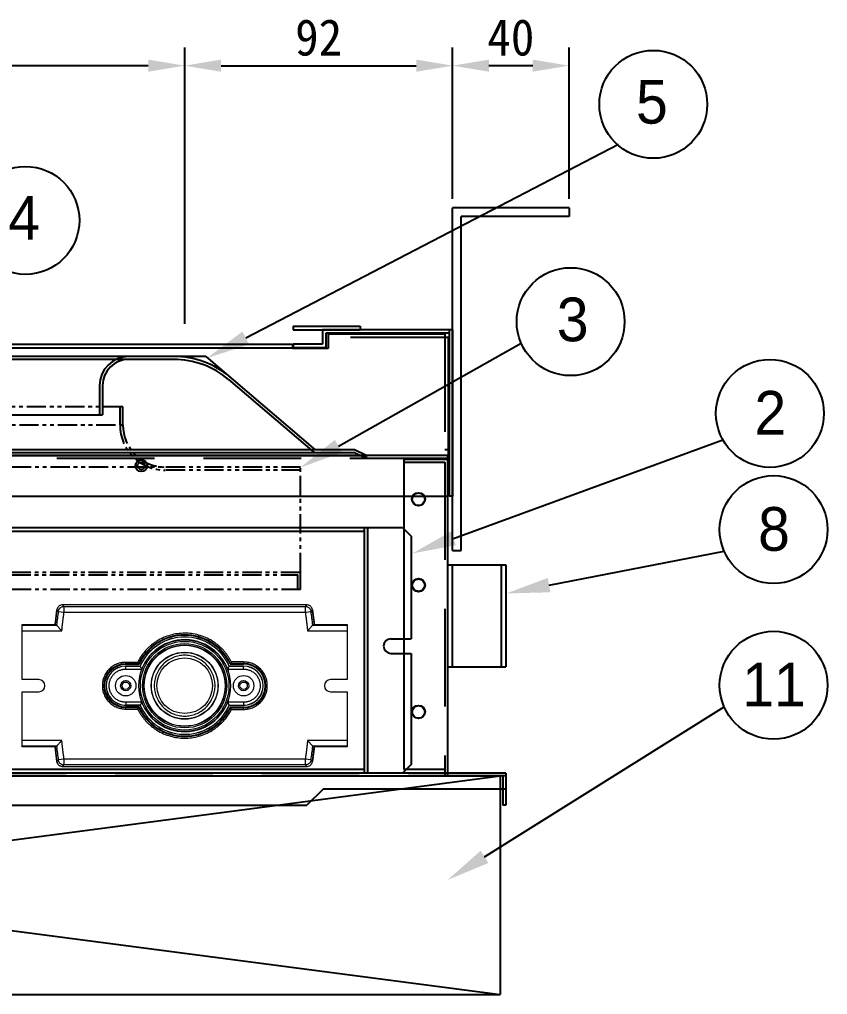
# Model space of a CAD drawing. Header units: millimetres. Extents: x -6 to 705, y -10 to 538.
# Drawn here: x 486 to 538.5, y 133.5 to 196.8 of the extents above; entities that cross this region are included whole.
import ezdxf
from ezdxf.enums import TextEntityAlignment as Align

# ---------------------------------------------------------------- set-up
doc = ezdxf.new("R2010")
doc.units = ezdxf.units.MM
doc.linetypes.add('HIDDEN', pattern=[9.525, 6.35, -3.175])
doc.linetypes.add('PHANTOM', pattern=[2.5, 1.25, -0.25, 0.25, -0.25, 0.25, -0.25])
for name, color, linetype in [('02', 6, 'Continuous'), ('4', 4, 'Continuous'), ('6', 6, 'PHANTOM'), ('FILTER-A', 160, 'Continuous'), ('FT-01', 192, 'Continuous'), ('LG', 3, 'Continuous'), ('OVER', 7, 'Continuous'), ('over casing', 7, 'Continuous'), ('단자함', 6, 'Continuous'), ('벨마우스', 5, 'Continuous')]:
    doc.layers.add(name, color=color, linetype=linetype)
doc.styles.add('SIMPLEX', font='Dotum.ttf', dxfattribs={"height": 60})
doc.styles.get("Standard").update_dxf_attribs({"font": 'GulimChe.ttf'})

msp = doc.modelspace()

# ---------------------------------------------------------------- linework, layer by layer
at = {"color": 3}
for p, q in [((496.7, 177.642), (496.7, 194.999)), ((496.7, 177.051), (496.7, 194.999)), ((514.11, 185.17), (514.11, 194.999)), ((514.11, 185.17), (514.11, 194.999)), ((521.679, 185.17), (521.679, 194.999)), ((494.335, 193.816), (431.811, 193.816)), ((499.066, 193.816), (511.744, 193.816)), ((519.314, 193.816), (516.475, 193.816))]:
    msp.add_line(p, q, dxfattribs=at)
at = {"color": 2, "linetype": 'Continuous', "lineweight": 15}
for p, q in [((488.489, 158.369), (488.864, 158.317)), ((504.625, 158.796), (488.776, 158.796)), ((488.864, 158.694), (488.776, 158.796)), ((488.864, 158.694), (504.537, 158.694)), ((488.864, 158.317), (488.864, 158.694)), ((504.625, 158.796), (504.537, 158.694)), ((504.537, 158.694), (504.537, 158.317)), ((504.537, 158.317), (504.911, 158.369)), ((488.864, 158.317), (504.537, 158.317)), ((486.15, 153.942), (486.15, 157.509)), ((486.15, 157.509), (488.349, 157.509)), ((486.15, 157.478), (488.377, 157.478)), ((486.15, 157.1), (488.716, 157.1)), ((488.349, 157.509), (488.349, 157.479)), ((488.349, 157.479), (488.376, 157.479)), ((488.376, 157.479), (488.377, 157.478)), ((504.684, 157.1), (507.25, 157.1)), ((505.025, 157.479), (505.024, 157.478)), ((505.024, 157.478), (507.25, 157.478)), ((505.025, 157.479), (505.051, 157.479)), ((505.051, 157.479), (505.051, 157.509)), ((505.051, 157.509), (507.25, 157.509)), ((507.25, 157.509), (507.25, 153.942)), ((493.647, 155.061), (492.868, 155.061)), ((492.868, 154.921), (492.868, 155.061)), ((493.707, 154.966), (492.868, 154.966)), ((492.868, 154.921), (493.735, 154.921)), ((492.868, 154.619), (492.868, 154.822)), ((492.868, 154.822), (493.799, 154.822)), ((492.868, 154.808), (493.808, 154.808)), ((492.868, 154.619), (493.871, 154.619)), ((493.808, 154.808), (493.799, 154.822)), ((493.871, 154.713), (493.871, 154.512)), ((499.529, 154.713), (499.529, 154.512)), ((499.529, 154.619), (500.532, 154.619)), ((499.601, 154.822), (499.592, 154.808)), ((500.532, 154.808), (499.592, 154.808)), ((499.601, 154.822), (500.532, 154.822)), ((499.655, 154.944), (500.532, 154.944)), ((500.532, 154.989), (499.683, 154.989)), ((500.532, 155.084), (499.742, 155.084)), ((500.532, 155.084), (500.532, 154.944)), ((500.532, 154.619), (500.532, 154.822)), ((487.22, 153.942), (486.15, 153.942)), ((507.25, 153.942), (506.181, 153.942)), ((492.858, 153.873), (492.868, 153.876)), ((492.868, 153.876), (492.926, 153.864)), ((500.522, 153.873), (500.532, 153.876)), ((500.532, 153.876), (500.59, 153.864)), ((486.15, 153.147), (487.22, 153.147)), ((486.15, 149.58), (486.15, 153.147)), ((492.868, 153.213), (492.761, 153.235)), ((500.532, 153.213), (500.425, 153.235)), ((506.181, 153.147), (507.25, 153.147)), ((507.25, 153.147), (507.25, 149.58)), ((493.871, 152.47), (492.868, 152.47)), ((492.868, 152.47), (492.868, 152.267)), ((493.808, 152.28), (492.868, 152.28)), ((493.799, 152.267), (492.868, 152.267)), ((492.868, 152.028), (492.868, 152.167)), ((493.735, 152.167), (492.868, 152.167)), ((492.868, 152.123), (493.707, 152.123)), ((492.868, 152.028), (493.647, 152.028)), ((493.799, 152.267), (493.808, 152.28)), ((493.871, 152.577), (493.871, 152.376)), ((499.529, 152.577), (499.529, 152.376)), ((500.532, 152.47), (499.529, 152.47)), ((499.592, 152.28), (500.532, 152.28)), ((499.592, 152.28), (499.601, 152.267)), ((500.532, 152.267), (499.601, 152.267)), ((500.532, 152.145), (499.655, 152.145)), ((499.683, 152.1), (500.532, 152.1)), ((499.742, 152.005), (500.532, 152.005)), ((500.532, 152.47), (500.532, 152.267)), ((500.532, 152.005), (500.532, 152.145)), ((488.716, 149.989), (486.15, 149.989)), ((488.377, 149.611), (486.15, 149.611)), ((488.349, 149.58), (486.15, 149.58)), ((488.349, 149.61), (488.349, 149.58)), ((488.376, 149.61), (488.349, 149.61)), ((488.377, 149.611), (488.376, 149.61)), ((507.25, 149.989), (504.684, 149.989)), ((507.25, 149.611), (505.024, 149.611)), ((505.024, 149.611), (505.024, 149.61)), ((505.051, 149.61), (505.024, 149.61)), ((505.051, 149.58), (505.051, 149.61)), ((507.25, 149.58), (505.051, 149.58)), ((488.864, 148.772), (488.49, 148.72)), ((488.776, 148.293), (488.864, 148.394)), ((488.776, 148.293), (504.624, 148.293)), ((504.537, 148.772), (488.864, 148.772)), ((488.864, 148.394), (488.864, 148.772)), ((504.537, 148.394), (488.864, 148.394)), ((504.537, 148.772), (504.537, 148.394)), ((504.911, 148.72), (504.537, 148.772)), ((504.537, 148.394), (504.624, 148.293))]:
    msp.add_line(p, q, dxfattribs=at)
for points in [[(500.67, 176.13), (524.888, 188.709)], [(506.691, 169.103), (518.568, 175.786)], [(514.16, 163.11), (531.669, 169.522)], [(520.381, 160.075), (531.755, 162.283)], [(516.187, 142.427), (531.755, 152.169)]]:
    msp.add_lwpolyline(points)
at = {"color": 2, "linetype": 'Continuous', "lineweight": 15, "flags": 128}
for points in [[(488.402, 158.471), (488.325, 157.897), (488.278, 157.509)], [(488.278, 157.509), (488.325, 157.897), (488.402, 158.471)], [(504.999, 158.471), (505.105, 157.654), (505.122, 157.509)], [(488.279, 149.58), (488.325, 149.192), (488.402, 148.618)], [(488.402, 148.618), (488.325, 149.192), (488.279, 149.58)], [(504.999, 148.618), (505.1, 149.389), (505.122, 149.58)], [(505.122, 149.58), (505.105, 149.435), (504.999, 148.618)]]:
    msp.add_lwpolyline(points, dxfattribs=at)
at = {"color": 2, "linetype": 'Continuous', "lineweight": 15}
for centre, radius in [((496.7, 153.544), 2.975), ((496.7, 153.544), 2.88), ((496.7, 153.544), 2.74), ((496.7, 153.544), 2.645), ((496.7, 153.544), 2.63), ((496.7, 153.544), 2.176), ((496.7, 153.544), 2.163), ((496.7, 153.544), 1.808), ((492.868, 153.544), 0.662), ((500.532, 153.544), 0.662), ((492.868, 153.544), 0.331), ((492.868, 153.544), 0.237), ((500.532, 153.544), 0.331), ((500.532, 153.544), 0.237)]:
    msp.add_circle(centre, radius, dxfattribs=at)
for centre, radius, start, end in [((523.062, 153.545), 34.907, 172.05656, 173.53015), ((470.339, 153.545), 34.907, 6.46985, 7.94344), ((470.339, 153.545), 35.009, 6.50178, 8.08916), ((496.7, 153.544), 3.314, 25.84454, 154.59532), ((496.7, 153.544), 2.99, 18.87926, 341.12074), ((496.7, 153.544), 3.269, 25.35249, 155.09158), ((496.7, 153.544), 3.17, 23.76492, 156.23508), ((496.7, 153.544), 3.156, 23.60788, 156.39212), ((492.868, 153.544), 1.422, 90, 270), ((492.868, 153.544), 1.377, 90, 270), ((492.868, 153.544), 1.277, 90, 270), ((492.868, 153.544), 1.264, 90, 270), ((500.532, 153.544), 1.445, 270, 90), ((500.532, 153.544), 1.4, 270, 90), ((500.532, 153.544), 1.277, 270, 90), ((500.532, 153.544), 1.264, 270, 90), ((487.22, 153.544), 0.397, 270, 90), ((506.181, 153.544), 0.397, 90, 270), ((496.7, 153.544), 3.314, 205.40468, 334.15546), ((496.7, 153.544), 3.269, 204.90842, 334.64751), ((496.7, 153.544), 3.17, 203.76492, 336.23508), ((496.7, 153.544), 3.156, 203.60788, 336.39212), ((523.062, 153.545), 34.907, 186.47091, 187.94451), ((470.339, 153.545), 34.907, 352.05549, 353.52909)]:
    msp.add_arc(centre, radius, start, end, dxfattribs=at)
for points, knots in [([(488.776, 158.796), (488.73, 158.796), (488.686, 158.788), (488.622, 158.764), (488.602, 158.754), (488.564, 158.731), (488.545, 158.718), (488.511, 158.688), (488.495, 158.672), (488.467, 158.637), (488.455, 158.618), (488.422, 158.559), (488.408, 158.516), (488.402, 158.471)], [0, 0, 0, 0, 0.25, 0.25, 0.375, 0.375, 0.5, 0.5, 0.625, 0.625, 0.75, 0.75, 1, 1, 1, 1]), ([(488.776, 158.796), (488.73, 158.796), (488.686, 158.788), (488.622, 158.764), (488.602, 158.754), (488.564, 158.731), (488.545, 158.718), (488.511, 158.688), (488.495, 158.672), (488.467, 158.637), (488.455, 158.618), (488.422, 158.559), (488.408, 158.516), (488.402, 158.471)], [0, 0, 0, 0, 0.25, 0.25, 0.375, 0.375, 0.5, 0.5, 0.625, 0.625, 0.75, 0.75, 1, 1, 1, 1]), ([(488.489, 158.369), (488.491, 158.377), (488.494, 158.395), (488.5, 158.419), (488.507, 158.442), (488.516, 158.464), (488.525, 158.484), (488.535, 158.502), (488.545, 158.519), (488.556, 158.535), (488.566, 158.549), (488.577, 158.562), (488.587, 158.573), (488.597, 158.584), (488.607, 158.593), (488.633, 158.617), (488.675, 158.646), (488.738, 158.674), (488.789, 158.688), (488.827, 158.693), (488.849, 158.694), (488.859, 158.694), (488.864, 158.694)], [0, 0, 0, 0, 0.04894, 0.095849, 0.140726, 0.183573, 0.224387, 0.26317, 0.299919, 0.334637, 0.367321, 0.397974, 0.426593, 0.453181, 0.477736, 0.50026, 0.651387, 0.758274, 0.881986, 0.941799, 0.974534, 1, 1, 1, 1]), ([(504.537, 158.694), (504.541, 158.694), (504.552, 158.694), (504.573, 158.693), (504.612, 158.688), (504.662, 158.674), (504.725, 158.646), (504.772, 158.613), (504.808, 158.58), (504.832, 158.553), (504.857, 158.518), (504.88, 158.476), (504.9, 158.426), (504.907, 158.388), (504.911, 158.369)], [0, 0, 0, 0, 0.025468, 0.058217, 0.118046, 0.241793, 0.348694, 0.499879, 0.555592, 0.622364, 0.700197, 0.789086, 0.889023, 1, 1, 1, 1]), ([(504.999, 158.471), (504.992, 158.516), (504.978, 158.559), (504.946, 158.618), (504.933, 158.637), (504.905, 158.672), (504.889, 158.688), (504.855, 158.718), (504.837, 158.731), (504.799, 158.754), (504.778, 158.764), (504.715, 158.788), (504.67, 158.796), (504.625, 158.796)], [0, 0, 0, 0, 0.25, 0.25, 0.375, 0.375, 0.5, 0.5, 0.625, 0.625, 0.75, 0.75, 1, 1, 1, 1]), ([(504.999, 158.471), (504.992, 158.516), (504.978, 158.559), (504.946, 158.618), (504.933, 158.637), (504.905, 158.672), (504.889, 158.688), (504.855, 158.718), (504.837, 158.731), (504.799, 158.754), (504.778, 158.764), (504.715, 158.788), (504.67, 158.796), (504.625, 158.796)], [0, 0, 0, 0, 0.25, 0.25, 0.375, 0.375, 0.5, 0.5, 0.625, 0.625, 0.75, 0.75, 1, 1, 1, 1]), ([(488.716, 157.1), (488.725, 157.181), (488.742, 157.344), (488.77, 157.587), (488.799, 157.831), (488.83, 158.074), (488.853, 158.236), (488.864, 158.317)], [0, 0, 0, 0, 0.20001, 0.400005, 0.599995, 0.79999, 1, 1, 1, 1]), ([(504.537, 158.317), (504.548, 158.236), (504.57, 158.074), (504.601, 157.831), (504.631, 157.587), (504.659, 157.344), (504.676, 157.181), (504.684, 157.1)], [0, 0, 0, 0, 0.2000101, 0.400005, 0.599995, 0.7999899, 1, 1, 1, 1]), ([(488.716, 157.1), (488.708, 157.109), (488.693, 157.126), (488.671, 157.15), (488.651, 157.172), (488.633, 157.192), (488.618, 157.209), (488.588, 157.242), (488.548, 157.287), (488.496, 157.345), (488.452, 157.394), (488.42, 157.43), (488.4, 157.452), (488.388, 157.466), (488.38, 157.475), (488.378, 157.477), (488.377, 157.478)], [0, 0, 0, 0, 0.052292, 0.100357, 0.144193, 0.183795, 0.219162, 0.250292, 0.383544, 0.499612, 0.631387, 0.749552, 0.81526, 0.87859, 0.940002, 1, 1, 1, 1]), ([(504.684, 157.1), (504.692, 157.109), (504.708, 157.126), (504.73, 157.151), (504.75, 157.173), (504.767, 157.192), (504.783, 157.21), (504.812, 157.242), (504.853, 157.287), (504.904, 157.345), (504.949, 157.394), (504.981, 157.43), (505.001, 157.452), (505.012, 157.466), (505.02, 157.475), (505.023, 157.477), (505.024, 157.478)], [0, 0, 0, 0, 0.052987, 0.101465, 0.145434, 0.184894, 0.219846, 0.250292, 0.383771, 0.499612, 0.63149, 0.749552, 0.81529, 0.87863, 0.940031, 1, 1, 1, 1]), ([(499.742, 155.084), (499.729, 155.109), (499.703, 155.159), (499.662, 155.232), (499.62, 155.305), (499.575, 155.376), (499.53, 155.446), (499.482, 155.515), (499.433, 155.583), (499.382, 155.65), (499.329, 155.715), (499.275, 155.779), (499.184, 155.881), (499.053, 156.015), (498.874, 156.174), (498.683, 156.321), (498.414, 156.498), (498.057, 156.684), (497.609, 156.841), (497.15, 156.934), (496.687, 156.963), (496.225, 156.931), (495.767, 156.834), (495.319, 156.673), (494.964, 156.485), (494.697, 156.306), (494.507, 156.158), (494.329, 155.997), (494.182, 155.845), (494.064, 155.707), (493.969, 155.585), (493.879, 155.46), (493.796, 155.331), (493.718, 155.198), (493.671, 155.107), (493.647, 155.061)], [0, 0, 0, 0, 0.011199, 0.022368, 0.033512, 0.044639, 0.055756, 0.066869, 0.077986, 0.089112, 0.100255, 0.111422, 0.122619, 0.154321, 0.186035, 0.218055, 0.250087, 0.314098, 0.377475, 0.438733, 0.500004, 0.561261, 0.622532, 0.685909, 0.74992, 0.78194, 0.813972, 0.845673, 0.877388, 0.897888, 0.918306, 0.938684, 0.959064, 0.979489, 1, 1, 1, 1]), ([(496.7, 151.571), (496.58, 151.571), (496.332, 151.593), (495.964, 151.699), (495.61, 151.882), (495.295, 152.139), (495.038, 152.454), (494.855, 152.808), (494.749, 153.176), (494.715, 153.544), (494.749, 153.913), (494.855, 154.281), (495.038, 154.634), (495.295, 154.95), (495.61, 155.206), (495.964, 155.39), (496.332, 155.495), (496.7, 155.529), (497.069, 155.495), (497.436, 155.39), (497.79, 155.206), (498.106, 154.95), (498.362, 154.634), (498.545, 154.281), (498.651, 153.913), (498.685, 153.544), (498.651, 153.176), (498.545, 152.808), (498.362, 152.454), (498.106, 152.139), (497.79, 151.882), (497.436, 151.699), (497.069, 151.593), (496.821, 151.571), (496.7, 151.571)], [0, 0, 0, 0, 0.029129, 0.060003, 0.09216, 0.125, 0.15784, 0.189997, 0.220871, 0.25, 0.279129, 0.310003, 0.34216, 0.375, 0.40784, 0.439997, 0.470871, 0.5, 0.529129, 0.560003, 0.59216, 0.625, 0.65784, 0.689997, 0.720871, 0.75, 0.779129, 0.810003, 0.84216, 0.875, 0.90784, 0.939997, 0.970871, 1, 1, 1, 1]), ([(492.868, 155.061), (492.85, 155.061), (492.813, 155.06), (492.757, 155.057), (492.702, 155.052), (492.647, 155.045), (492.562, 155.031), (492.449, 155.004), (492.307, 154.956), (492.169, 154.893), (491.991, 154.789), (491.788, 154.624), (491.591, 154.382), (491.451, 154.11), (491.369, 153.827), (491.343, 153.544), (491.369, 153.261), (491.451, 152.979), (491.591, 152.707), (491.788, 152.465), (491.991, 152.3), (492.169, 152.196), (492.307, 152.133), (492.448, 152.085), (492.574, 152.055), (492.683, 152.039), (492.776, 152.03), (492.837, 152.029), (492.868, 152.028)], [0, 0, 0, 0, 0.011681, 0.023337, 0.034983, 0.046635, 0.058309, 0.089195, 0.120101, 0.152275, 0.184469, 0.250118, 0.315768, 0.380053, 0.441772, 0.500003, 0.558234, 0.619953, 0.684238, 0.749887, 0.815537, 0.84771, 0.879904, 0.91079, 0.941696, 0.961129, 0.980539, 1, 1, 1, 1]), ([(492.868, 152.47), (492.855, 152.47), (492.829, 152.47), (492.79, 152.472), (492.75, 152.476), (492.711, 152.481), (492.651, 152.491), (492.571, 152.51), (492.471, 152.544), (492.373, 152.588), (492.246, 152.662), (492.103, 152.779), (491.963, 152.951), (491.863, 153.143), (491.806, 153.344), (491.787, 153.544), (491.806, 153.745), (491.863, 153.945), (491.963, 154.138), (492.103, 154.31), (492.246, 154.427), (492.373, 154.5), (492.471, 154.545), (492.571, 154.579), (492.66, 154.6), (492.737, 154.612), (492.803, 154.618), (492.846, 154.619), (492.868, 154.619)], [0, 0, 0, 0, 0.011682, 0.023339, 0.034985, 0.046637, 0.058309, 0.089191, 0.120101, 0.15227, 0.184469, 0.250118, 0.315767, 0.380053, 0.441772, 0.500003, 0.558234, 0.619953, 0.684238, 0.749887, 0.815537, 0.847706, 0.879904, 0.910786, 0.941696, 0.961123, 0.980534, 1, 1, 1, 1]), ([(493.647, 155.061), (493.65, 155.056), (493.655, 155.048), (493.662, 155.037), (493.67, 155.025), (493.678, 155.012), (493.687, 154.997), (493.695, 154.985), (493.701, 154.975), (493.705, 154.968), (493.706, 154.967), (493.707, 154.966)], [0, 0, 0, 0, 0.104444, 0.187875, 0.250287, 0.383607, 0.500302, 0.637212, 0.76531, 0.885769, 1, 1, 1, 1]), ([(493.871, 154.713), (493.862, 154.726), (493.854, 154.738), (493.839, 154.761), (493.832, 154.771), (493.821, 154.789), (493.816, 154.796), (493.81, 154.805), (493.808, 154.808), (493.808, 154.808)], [0, 0, 0, 0, 0.25, 0.25, 0.5, 0.5, 0.75, 0.75, 1, 1, 1, 1]), ([(499.592, 154.808), (499.592, 154.808), (499.585, 154.797), (499.562, 154.763), (499.547, 154.739), (499.529, 154.713)], [0, 0, 0, 0, 0.5, 0.5, 1, 1, 1, 1]), ([(499.742, 155.084), (499.739, 155.079), (499.733, 155.07), (499.726, 155.059), (499.719, 155.047), (499.711, 155.035), (499.701, 155.018), (499.692, 155.004), (499.685, 154.992), (499.683, 154.99), (499.683, 154.989)], [0, 0, 0, 0, 0.109213, 0.192689, 0.250482, 0.384475, 0.500689, 0.681557, 0.846971, 1, 1, 1, 1]), ([(500.532, 152.005), (500.551, 152.005), (500.589, 152.006), (500.645, 152.009), (500.701, 152.014), (500.757, 152.021), (500.843, 152.036), (500.958, 152.063), (501.102, 152.112), (501.241, 152.175), (501.422, 152.281), (501.628, 152.448), (501.828, 152.694), (501.971, 152.97), (502.054, 153.257), (502.08, 153.544), (502.054, 153.832), (501.971, 154.119), (501.828, 154.394), (501.628, 154.641), (501.422, 154.808), (501.241, 154.913), (501.102, 154.977), (500.958, 155.026), (500.831, 155.056), (500.72, 155.073), (500.626, 155.082), (500.564, 155.083), (500.532, 155.084)], [0, 0, 0, 0, 0.0116808, 0.0233365, 0.0349828, 0.0466351, 0.0583093, 0.0891951, 0.1201014, 0.1522749, 0.184469, 0.2501183, 0.3157675, 0.3800526, 0.4417717, 0.5000028, 0.558234, 0.6199531, 0.6842381, 0.7498874, 0.8155367, 0.8477102, 0.8799043, 0.91079, 0.9416964, 0.9611291, 0.9805395, 1, 1, 1, 1]), ([(500.532, 154.619), (500.545, 154.619), (500.572, 154.619), (500.611, 154.617), (500.65, 154.613), (500.689, 154.608), (500.749, 154.598), (500.83, 154.579), (500.93, 154.545), (501.027, 154.5), (501.154, 154.427), (501.298, 154.31), (501.437, 154.138), (501.537, 153.945), (501.595, 153.745), (501.613, 153.544), (501.595, 153.344), (501.537, 153.143), (501.437, 152.951), (501.298, 152.779), (501.154, 152.662), (501.028, 152.588), (500.93, 152.544), (500.83, 152.51), (500.741, 152.489), (500.663, 152.477), (500.598, 152.471), (500.554, 152.47), (500.532, 152.47)], [0, 0, 0, 0, 0.011682, 0.023339, 0.034985, 0.046637, 0.058309, 0.089191, 0.120101, 0.15227, 0.184469, 0.250118, 0.315767, 0.380053, 0.441772, 0.500003, 0.558234, 0.619953, 0.684238, 0.749887, 0.815537, 0.847706, 0.879904, 0.910786, 0.941696, 0.961123, 0.980534, 1, 1, 1, 1]), ([(493.647, 152.028), (493.65, 152.033), (493.656, 152.042), (493.663, 152.052), (493.67, 152.064), (493.678, 152.077), (493.687, 152.092), (493.695, 152.104), (493.701, 152.114), (493.705, 152.121), (493.706, 152.122), (493.707, 152.123)], [0, 0, 0, 0, 0.109156, 0.192565, 0.250284, 0.384199, 0.500303, 0.637706, 0.765947, 0.88624, 1, 1, 1, 1]), ([(493.647, 152.028), (493.66, 152.003), (493.685, 151.953), (493.726, 151.879), (493.768, 151.806), (493.811, 151.734), (493.857, 151.664), (493.904, 151.595), (493.952, 151.527), (494.003, 151.46), (494.055, 151.394), (494.109, 151.329), (494.199, 151.227), (494.329, 151.092), (494.507, 150.931), (494.697, 150.783), (494.964, 150.603), (495.319, 150.416), (495.767, 150.255), (496.225, 150.158), (496.687, 150.125), (497.15, 150.155), (497.609, 150.248), (498.057, 150.405), (498.414, 150.59), (498.683, 150.768), (498.873, 150.915), (499.053, 151.074), (499.201, 151.225), (499.32, 151.362), (499.416, 151.483), (499.507, 151.607), (499.591, 151.736), (499.67, 151.868), (499.718, 151.96), (499.742, 152.005)], [0, 0, 0, 0, 0.011199, 0.022368, 0.033512, 0.044639, 0.055756, 0.066869, 0.077986, 0.089112, 0.100255, 0.111422, 0.122619, 0.154321, 0.186035, 0.218055, 0.250087, 0.314098, 0.377475, 0.438733, 0.500004, 0.561261, 0.622532, 0.685909, 0.74992, 0.78194, 0.813972, 0.845673, 0.877388, 0.897888, 0.918306, 0.938684, 0.959064, 0.979489, 1, 1, 1, 1]), ([(493.871, 152.376), (493.862, 152.363), (493.854, 152.35), (493.839, 152.328), (493.832, 152.317), (493.821, 152.3), (493.816, 152.293), (493.81, 152.283), (493.808, 152.281), (493.808, 152.28)], [0, 0, 0, 0, 0.25, 0.25, 0.5, 0.5, 0.75, 0.75, 1, 1, 1, 1]), ([(499.529, 152.376), (499.538, 152.363), (499.546, 152.35), (499.561, 152.328), (499.568, 152.317), (499.579, 152.3), (499.584, 152.293), (499.59, 152.283), (499.592, 152.281), (499.592, 152.28)], [0, 0, 0, 0, 0.25, 0.25, 0.5, 0.5, 0.75, 0.75, 1, 1, 1, 1]), ([(499.742, 152.005), (499.739, 152.01), (499.734, 152.018), (499.727, 152.029), (499.719, 152.041), (499.711, 152.054), (499.701, 152.07), (499.692, 152.085), (499.685, 152.097), (499.684, 152.099), (499.683, 152.1)], [0, 0, 0, 0, 0.104511, 0.188009, 0.250485, 0.383884, 0.500689, 0.680982, 0.846414, 1, 1, 1, 1]), ([(488.716, 149.989), (488.708, 149.98), (488.693, 149.963), (488.671, 149.938), (488.651, 149.916), (488.633, 149.896), (488.617, 149.879), (488.588, 149.847), (488.548, 149.802), (488.496, 149.744), (488.452, 149.694), (488.42, 149.659), (488.4, 149.636), (488.388, 149.623), (488.38, 149.614), (488.378, 149.612), (488.377, 149.611)], [0, 0, 0, 0, 0.052987, 0.101465, 0.145434, 0.184894, 0.219846, 0.250292, 0.38377, 0.499612, 0.63149, 0.749552, 0.81529, 0.878629, 0.940031, 1, 1, 1, 1]), ([(488.864, 148.772), (488.853, 148.853), (488.83, 149.015), (488.799, 149.258), (488.77, 149.501), (488.742, 149.745), (488.725, 149.907), (488.716, 149.989)], [0, 0, 0, 0, 0.20001, 0.400005, 0.599995, 0.79999, 1, 1, 1, 1]), ([(504.684, 149.989), (504.676, 149.907), (504.659, 149.745), (504.631, 149.501), (504.601, 149.258), (504.57, 149.015), (504.548, 148.853), (504.537, 148.772)], [0, 0, 0, 0, 0.2000101, 0.400005, 0.599995, 0.7999899, 1, 1, 1, 1]), ([(504.684, 149.989), (504.692, 149.98), (504.708, 149.963), (504.729, 149.939), (504.749, 149.917), (504.767, 149.897), (504.783, 149.879), (504.812, 149.847), (504.853, 149.802), (504.904, 149.744), (504.949, 149.695), (504.981, 149.659), (505.001, 149.636), (505.012, 149.623), (505.02, 149.614), (505.022, 149.612), (505.024, 149.611)], [0, 0, 0, 0, 0.052292, 0.100357, 0.144193, 0.183795, 0.219162, 0.250292, 0.383544, 0.499612, 0.631387, 0.749552, 0.81526, 0.87859, 0.940002, 1, 1, 1, 1]), ([(488.402, 148.618), (488.408, 148.573), (488.422, 148.53), (488.455, 148.47), (488.467, 148.452), (488.495, 148.417), (488.511, 148.4), (488.545, 148.371), (488.563, 148.358), (488.602, 148.335), (488.622, 148.325), (488.686, 148.301), (488.73, 148.293), (488.776, 148.293)], [0, 0, 0, 0, 0.25, 0.25, 0.375, 0.375, 0.5, 0.5, 0.625, 0.625, 0.75, 0.75, 1, 1, 1, 1]), ([(488.776, 148.293), (488.73, 148.293), (488.686, 148.301), (488.622, 148.325), (488.602, 148.335), (488.564, 148.357), (488.545, 148.371), (488.511, 148.4), (488.496, 148.417), (488.467, 148.451), (488.455, 148.47), (488.422, 148.53), (488.408, 148.573), (488.402, 148.618)], [0, 0, 0, 0, 0.25, 0.25, 0.375, 0.375, 0.5, 0.5, 0.625, 0.625, 0.75, 0.75, 1, 1, 1, 1]), ([(488.864, 148.394), (488.859, 148.394), (488.849, 148.395), (488.828, 148.396), (488.789, 148.401), (488.738, 148.414), (488.675, 148.443), (488.628, 148.475), (488.592, 148.509), (488.568, 148.536), (488.544, 148.57), (488.52, 148.613), (488.5, 148.663), (488.493, 148.7), (488.49, 148.72)], [0, 0, 0, 0, 0.0254686, 0.0582175, 0.1180467, 0.2417932, 0.3486941, 0.4998789, 0.5555919, 0.622365, 0.7001977, 0.7890862, 0.8890236, 1, 1, 1, 1]), ([(504.911, 148.72), (504.909, 148.711), (504.907, 148.694), (504.9, 148.67), (504.893, 148.647), (504.885, 148.625), (504.875, 148.605), (504.866, 148.586), (504.855, 148.569), (504.845, 148.554), (504.834, 148.54), (504.824, 148.527), (504.813, 148.515), (504.803, 148.505), (504.794, 148.496), (504.767, 148.472), (504.725, 148.443), (504.662, 148.414), (504.612, 148.401), (504.573, 148.396), (504.552, 148.395), (504.541, 148.394), (504.537, 148.394)], [0, 0, 0, 0, 0.048939, 0.095848, 0.140726, 0.183572, 0.224387, 0.263169, 0.299919, 0.334636, 0.367321, 0.397973, 0.426593, 0.45318, 0.477736, 0.50026, 0.651387, 0.758274, 0.881986, 0.941799, 0.974534, 1, 1, 1, 1]), ([(504.624, 148.293), (504.67, 148.293), (504.714, 148.301), (504.778, 148.325), (504.798, 148.335), (504.837, 148.357), (504.855, 148.371), (504.889, 148.4), (504.905, 148.417), (504.933, 148.451), (504.946, 148.47), (504.978, 148.53), (504.992, 148.573), (504.999, 148.618)], [0, 0, 0, 0, 0.25, 0.25, 0.375, 0.375, 0.5, 0.5, 0.625, 0.625, 0.75, 0.75, 1, 1, 1, 1]), ([(504.624, 148.293), (504.67, 148.293), (504.714, 148.301), (504.778, 148.325), (504.798, 148.335), (504.837, 148.357), (504.855, 148.371), (504.889, 148.4), (504.905, 148.417), (504.933, 148.451), (504.946, 148.47), (504.978, 148.53), (504.992, 148.573), (504.999, 148.618)], [0, 0, 0, 0, 0.25, 0.25, 0.375, 0.375, 0.5, 0.5, 0.625, 0.625, 0.75, 0.75, 1, 1, 1, 1])]:
    msp.add_open_spline(points, degree=3, knots=knots, dxfattribs=at)
for points in [[(488.402, 158.471), (488.431, 158.437), (488.46, 158.403), (488.489, 158.369)], [(504.911, 158.369), (504.94, 158.403), (504.97, 158.437), (504.999, 158.471)], [(493.735, 154.921), (493.725, 154.936), (493.716, 154.951), (493.707, 154.966)], [(499.655, 154.944), (499.664, 154.959), (499.673, 154.974), (499.683, 154.989)], [(493.735, 152.167), (493.725, 152.153), (493.716, 152.138), (493.707, 152.123)], [(499.655, 152.145), (499.664, 152.13), (499.673, 152.115), (499.683, 152.1)], [(488.49, 148.72), (488.46, 148.686), (488.431, 148.652), (488.402, 148.618)], [(504.999, 148.618), (504.969, 148.652), (504.94, 148.686), (504.911, 148.72)]]:
    msp.add_open_spline(points, degree=3, dxfattribs=at)
at = {"color": 3}
for points in [[(494.335, 194.211), (494.335, 193.422), (496.7, 193.816)], [(499.066, 194.211), (499.066, 193.422), (496.7, 193.816)], [(511.744, 194.211), (511.744, 193.422), (514.11, 193.816)], [(516.475, 194.211), (516.475, 193.422), (514.11, 193.816)], [(519.314, 194.211), (519.314, 193.422), (521.679, 193.816)]]:
    msp.add_solid(points, dxfattribs=at)
for points in [[(500.888, 175.71), (498.151, 174.822), (500.452, 176.55)], [(506.923, 168.691), (504.217, 167.711), (506.459, 169.515)], [(514.322, 162.666), (511.494, 162.134), (513.997, 163.554)], [(520.471, 159.611), (517.595, 159.534), (520.291, 160.54)], [(516.438, 142.026), (513.78, 140.922), (515.936, 142.828)]]:
    msp.add_solid(points)
at = {"layer": '02'}
for p, q in [((513.788, 161.398), (513.788, 154.774)), ((513.788, 161.398), (517.573, 161.398)), ((514.091, 161.398), (514.091, 154.774)), ((517.27, 161.398), (517.27, 154.774)), ((517.573, 161.398), (517.573, 154.774)), ((513.788, 154.774), (517.573, 154.774))]:
    msp.add_line(p, q, dxfattribs=at)
at = {"layer": '4'}
for centre in [(527.151, 191.306), (486.355, 183.767), (521.781, 177.189), (534.727, 171.23), (534.967, 163.685), (534.967, 153.572)]:
    msp.add_circle(centre, 3.505, dxfattribs=at)
at = {"layer": '6'}
for p, q in [((492.688, 171.654), (433.458, 171.654)), ((492.499, 170.481), (492.499, 171.654)), ((492.688, 170.481), (492.688, 171.654)), ((433.458, 170.481), (492.688, 170.481)), ((504.232, 167.737), (421.914, 167.737)), ((504.232, 167.548), (495.432, 167.548)), ((504.232, 160.925), (504.232, 167.737)), ((482.958, 160.925), (504.232, 160.925)), ((504.232, 159.789), (504.232, 160.925)), ((482.944, 160.735), (504.043, 160.735)), ((504.043, 159.789), (504.043, 160.735)), ((504.232, 159.789), (421.914, 159.789))]:
    msp.add_line(p, q, dxfattribs=at)
for radius in [2.933, 2.744]:
    msp.add_arc((495.432, 170.481), radius, 180, 270, dxfattribs=at)
at = {"layer": 'FILTER-A'}
for p, q in [((408.952, 147.678), (517.194, 147.678)), ((408.952, 147.678), (517.194, 133.485)), ((408.952, 133.485), (517.194, 147.678)), ((517.194, 147.678), (517.194, 133.485)), ((408.952, 133.485), (517.194, 133.485))]:
    msp.add_line(p, q, dxfattribs=at)
at = {"layer": 'FT-01', "color": 3}
for p, q in [((503.759, 176.896), (503.759, 176.669)), ((503.759, 176.896), (508.111, 176.896)), ((508.111, 176.896), (508.111, 176.669)), ((503.759, 176.669), (508.111, 176.669)), ((505.651, 176.669), (505.651, 175.723)), ((514.11, 176.669), (505.651, 176.669)), ((505.878, 176.442), (505.878, 175.496)), ((513.883, 176.442), (505.878, 176.442)), ((506.029, 176.385), (506.029, 175.439)), ((513.599, 176.385), (506.029, 176.385)), ((513.826, 176.158), (513.826, 165.845)), ((513.883, 176.669), (513.883, 165.845)), ((514.11, 176.669), (514.11, 165.845)), ((422.444, 175.723), (503.702, 175.723)), ((422.444, 175.496), (503.702, 175.496)), ((503.702, 175.723), (503.702, 175.439)), ((506.029, 175.439), (503.702, 175.439)), ((505.651, 175.723), (503.759, 175.723)), ((503.759, 175.723), (503.759, 175.496)), ((505.878, 175.496), (503.759, 175.496)), ((513.826, 168.872), (513.599, 168.872)), ((412.32, 165.845), (513.826, 165.845)), ((514.11, 165.845), (513.883, 165.845)), ((514.11, 165.845), (513.883, 165.845))]:
    msp.add_line(p, q, dxfattribs=at)
at = {"layer": 'FT-01', "color": 3, "linetype": 'HIDDEN'}
for p, q in [((513.826, 176.158), (506.029, 176.158)), ((513.599, 176.385), (513.599, 168.872))]:
    msp.add_line(p, q, dxfattribs=at)
at = {"layer": 'LG', "color": 4, "linetype": 'ByBlock'}
for p, q in [((521.679, 184.579), (514.11, 184.579)), ((514.11, 162.325), (514.11, 184.579)), ((521.679, 184.011), (514.678, 184.011)), ((514.678, 162.325), (514.678, 184.011))]:
    msp.add_line(p, q, dxfattribs=at)
at = {"layer": 'LG', "color": 4}
for p, q in [((521.679, 184.579), (521.679, 184.011)), ((514.11, 162.325), (514.678, 162.325))]:
    msp.add_line(p, q, dxfattribs=at)
at = {"layer": 'OVER'}
for p, q in [((513.788, 168.494), (412.358, 168.494)), ((513.788, 168.494), (513.788, 147.678)), ((510.95, 168.248), (513.788, 168.248)), ((510.95, 168.248), (510.95, 148.094)), ((513.788, 168.248), (513.788, 147.867)), ((513.788, 147.867), (412.358, 147.867)), ((513.599, 148.094), (510.95, 148.094)), ((517.384, 147.678), (513.599, 147.678)), ((517.573, 147.867), (513.788, 147.867)), ((517.573, 147.867), (513.788, 147.867)), ((517.384, 147.678), (517.384, 145.786)), ((517.573, 147.867), (517.573, 145.786)), ((517.573, 147.867), (517.573, 146.827)), ((505.689, 146.827), (504.648, 145.786)), ((517.573, 146.827), (505.689, 146.827)), ((421.498, 145.786), (504.648, 145.786)), ((517.573, 145.786), (517.384, 145.786))]:
    msp.add_line(p, q, dxfattribs=at)
at = {"layer": 'OVER', "linetype": 'HIDDEN'}
for p, q in [((513.788, 168.305), (412.358, 168.305)), ((510.95, 168.059), (513.599, 168.059)), ((513.599, 168.059), (513.599, 148.094)), ((517.573, 147.678), (408.573, 147.678))]:
    msp.add_line(p, q, dxfattribs=at)
at = {"layer": 'OVER', "linetype": 'Continuous'}
msp.add_line((513.599, 148.094), (513.599, 147.678), dxfattribs=at)
at = {"layer": 'OVER'}
for centre, radius in [((511.896, 165.655), 0.426), ((511.896, 165.655), 0.407), ((511.896, 160.073), 0.426), ((511.896, 160.073), 0.407), ((511.896, 151.841), 0.426), ((511.896, 151.841), 0.407)]:
    msp.add_circle(centre, radius, dxfattribs=at)
at = {"layer": 'over casing', "color": 7, "linetype": 'Continuous', "lineweight": 15}
msp.add_line((487.863, 168.494), (487.484, 168.494), dxfattribs=at)
at = {"layer": 'over casing'}
for radius in [0.383, 0.237]:
    msp.add_circle((493.881, 167.832), radius, dxfattribs=at)
at = {"layer": '단자함', "color": 4}
for p, q in [((415.291, 163.814), (510.855, 163.814)), ((417.789, 163.587), (508.357, 163.587)), ((508.357, 163.814), (508.357, 147.867)), ((508.584, 163.814), (508.584, 147.867)), ((510.855, 163.814), (511.423, 163.246)), ((511.423, 163.246), (511.423, 156.591)), ((510.098, 156.591), (511.423, 156.591)), ((510.098, 155.645), (511.423, 155.645)), ((511.423, 155.645), (511.423, 148.435)), ((511.423, 148.435), (510.855, 147.867)), ((510.855, 147.867), (415.291, 147.867)), ((508.357, 148.094), (417.789, 148.094))]:
    msp.add_line(p, q, dxfattribs=at)
for start, end in [(90, 180), (180, 270)]:
    msp.add_arc((510.098, 156.118), 0.473, start, end, dxfattribs=at)
at = {"layer": '벨마우스'}
for p, q in [((498.082, 174.928), (428.065, 174.928)), ((498.082, 174.928), (505.178, 168.872)), ((495.989, 174.739), (430.158, 174.739)), ((491.175, 173.036), (491.175, 171.143)), ((491.364, 173.036), (491.364, 171.143)), ((499.551, 173.425), (505.108, 168.683)), ((434.782, 171.143), (491.364, 171.143)), ((491.175, 171.143), (491.364, 171.143)), ((417.657, 168.494), (508.49, 168.494)), ((507.733, 168.872), (418.414, 168.872)), ((418.457, 168.683), (507.69, 168.683)), ((508.49, 168.299), (507.69, 168.683)), ((508.49, 168.494), (507.733, 168.872)), ((508.49, 168.494), (508.49, 168.299))]:
    msp.add_line(p, q, dxfattribs=at)
for centre, radius, start, end in [((493.067, 173.036), 1.892, 90, 180), ((495.989, 169.251), 5.677, 49.52477, 90), ((493.067, 173.036), 1.703, 90, 180), ((495.989, 169.251), 5.488, 49.52477, 90)]:
    msp.add_arc(centre, radius, start, end, dxfattribs=at)

# ---------------------------------------------------------------- texts
at = {"color": 4, "char_height": 2.3654, "attachment_point": 5}
for s, insert in [('\\A1;92', (505.405, 195.639)), ('\\A1;40', (517.895, 195.639))]:
    msp.add_mtext(s, dxfattribs=dict(at, insert=insert))
at = {"layer": '4', "style": 'SIMPLEX'}
for s, height, p in [('5', 2.839, (527.062, 190.052)), ('4', 2.839, (486.266, 182.513)), ('3', 2.839, (521.914, 175.915)), ('2', 2.839, (534.755, 169.851)), ('8', 2.839, (534.995, 162.307)), ('11', 2.8385, (534.995, 152.193))]:
    msp.add_text(s, height=height, dxfattribs=at).set_placement(p, align=Align.CENTER)

doc.saveas('drawing.dxf')
